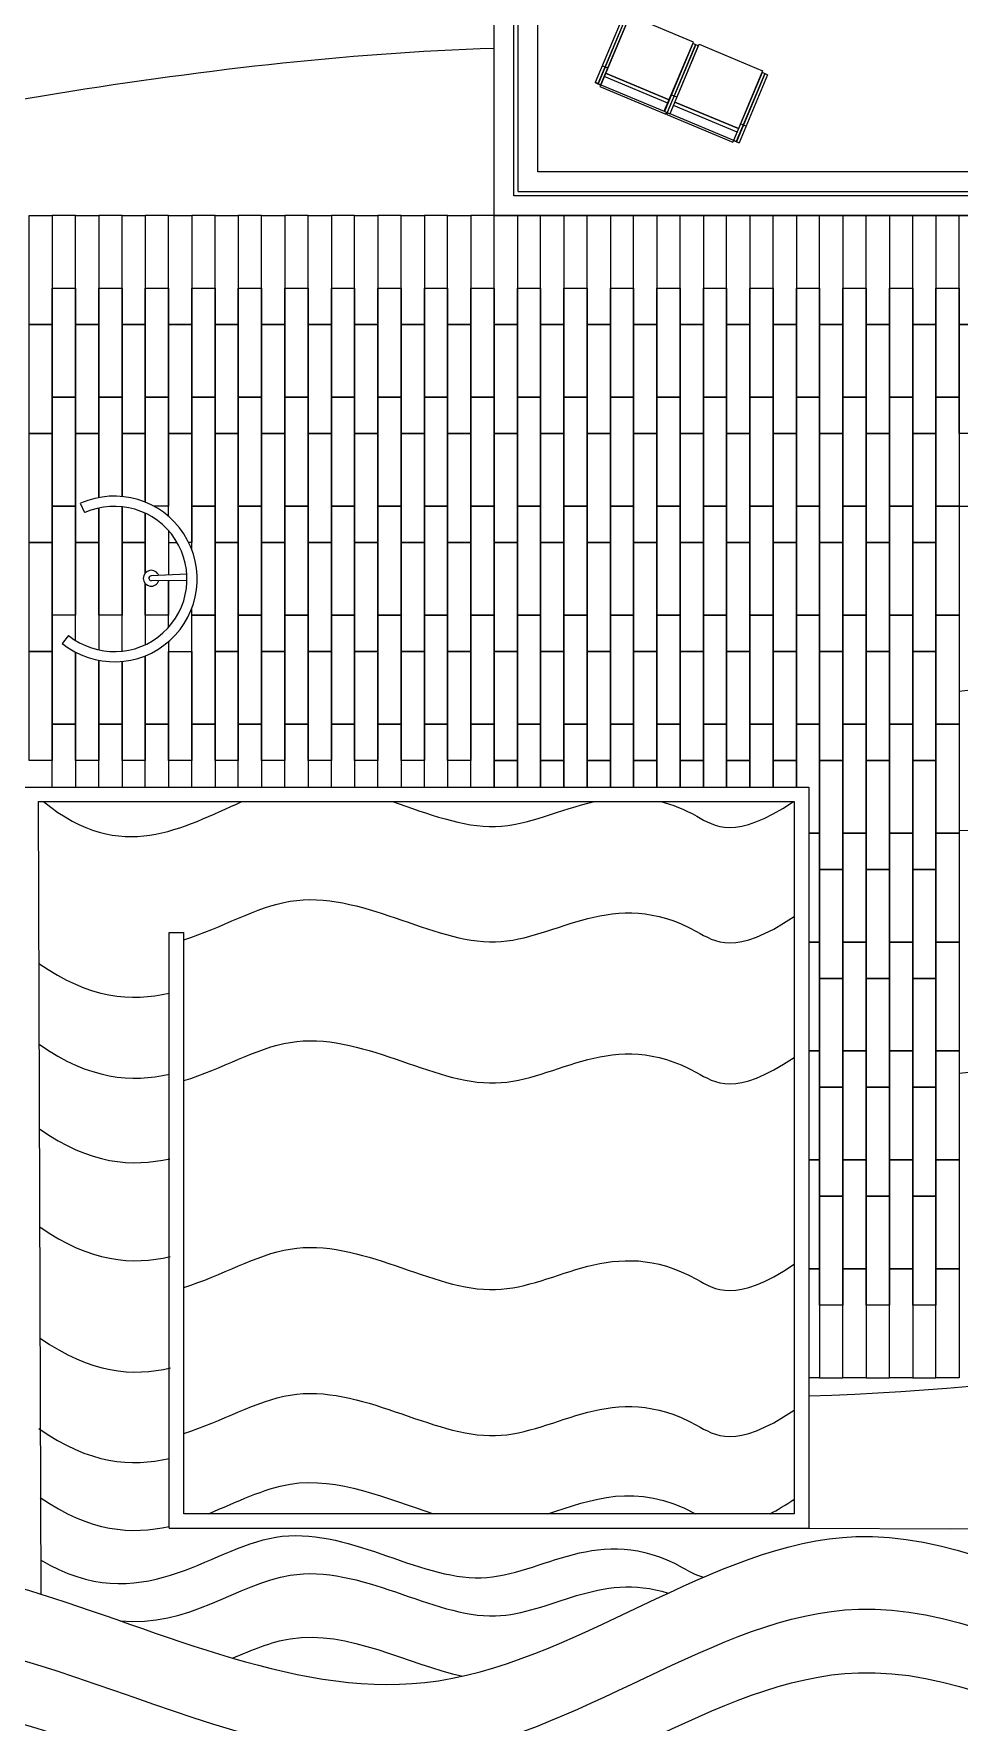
# Model space of a CAD drawing. Header units: millimetres. Extents: x 19901 to 42199, y 14545 to 21214.
# Drawn here: x 26664 to 27301, y 15806 to 16968 of the extents above; entities that cross this region are included whole.
import ezdxf

# ---------------------------------------------------------------- set-up
doc = ezdxf.new("R2010")
doc.units = ezdxf.units.MM
doc.layers.get('0').update_dxf_attribs({"lineweight": 18})
for name, color, linetype, lineweight in [('A-FURN', 9, 'Continuous', 13), ('curve di livello', 6, 'Continuous', 18), ('pavimentazione esterna', 51, 'Continuous', 13), ('VEGETAZIONE', 94, 'Continuous', 5), ('vetro', 140, 'Continuous', 15), ('Wall', 7, 'Continuous', 20)]:
    doc.layers.add(name, color=color, linetype=linetype, lineweight=lineweight)
doc.layers.add('acqua', color=140, linetype='Continuous')

msp = doc.modelspace()

# ---------------------------------------------------------------- linework, layer by layer
for p, q in [((26669.6, 15893.8), (26667.7, 16439.2)), ((26667.7, 16439.2), (27187.7, 16439.2)), ((27187.7, 16439.2), (27187.7, 15949.2))]:
    msp.add_line(p, q)
at = {"layer": 'A-FURN', "lineweight": 20}
for p, q in [((27070.4, 16980.8), (27050.7, 16934)), ((27072.2, 16980), (27052.6, 16933.2)), ((27072.3, 16980), (27052.7, 16933.2)), ((27074.1, 16979.2), (27054, 16931.2)), ((27074.6, 16980.2), (27054.7, 16932.5)), ((27118.3, 16961.9), (27074.6, 16980.2)), ((27098.3, 16914.2), (27118.3, 16961.9)), ((27118, 16960.9), (27098.4, 16914.1)), ((27119.8, 16960.1), (27100.2, 16913.3)), ((27119.9, 16960.1), (27100.3, 16913.3)), ((27121.7, 16959.3), (27102.1, 16912.5)), ((27102.3, 16912.6), (27122.3, 16960.3)), ((27121.7, 16959.3), (27117.2, 16948.4)), ((27121.7, 16959.3), (27118, 16960.9)), ((27122.3, 16960.3), (27165.9, 16942)), ((27059.4, 16943.8), (27055.6, 16945.5)), ((27057.9, 16940.5), (27101.7, 16922.2)), ((27101.7, 16922.2), (27057.9, 16940.5)), ((27165.9, 16942), (27145.4, 16893)), ((27165.6, 16940.9), (27146, 16894.1)), ((27167.4, 16940.2), (27147.8, 16893.4)), ((27167.5, 16940.1), (27147.9, 16893.3)), ((27169.4, 16939.4), (27165.6, 16940.9)), ((27051.4, 16933.7), (27050.7, 16934)), ((27050.8, 16934), (27052.6, 16933.2)), ((27052.2, 16933.3), (27051.4, 16933.7)), ((27052.6, 16933.2), (27052.2, 16933.3)), ((27052.7, 16933.2), (27054.5, 16932.4)), ((27053.3, 16932.9), (27052.7, 16933.2)), ((27054.1, 16932.5), (27053.3, 16932.9)), ((27054, 16931.2), (27099.4, 16912.2)), ((27054.5, 16932.4), (27054.1, 16932.5)), ((27054.7, 16932.5), (27098.3, 16914.2)), ((27100.7, 16919.8), (27056.9, 16938.2)), ((27169.4, 16939.4), (27149.8, 16892.6)), ((27107, 16923.9), (27103.1, 16925.6)), ((27148.4, 16899.9), (27104.6, 16918.2)), ((27105.5, 16920.6), (27149.3, 16902.3)), ((27149.4, 16902.3), (27105.6, 16920.6)), ((27098.4, 16914.1), (27100.2, 16913.3)), ((27099.4, 16912.2), (27099.9, 16913.4)), ((27100, 16912), (27100.5, 16913.2)), ((27100, 16912), (27145.4, 16893)), ((27100.3, 16913.3), (27102.1, 16912.5)), ((27102.2, 16912.6), (27146, 16894.3)), ((27154.5, 16904), (27150.7, 16905.6)), ((27146, 16894.1), (27147.8, 16893.4)), ((27146.6, 16893.8), (27146, 16894.1)), ((27147.4, 16893.5), (27146.6, 16893.8)), ((27147.8, 16893.4), (27147.4, 16893.5)), ((27147.9, 16893.3), (27149.8, 16892.6)), ((27148.5, 16893), (27147.9, 16893.3)), ((27150.8, 16900.2), (27150.7, 16900.3)), ((27149.4, 16892.6), (27148.5, 16893)), ((27149.8, 16892.6), (27149.4, 16892.6))]:
    msp.add_line(p, q, dxfattribs=at)
at = {"layer": 'A-FURN'}
for p, q in [((26769.8, 16595.6), (26745.2, 16594.6)), ((26769.9, 16591.4), (26745.2, 16591.2))]:
    msp.add_line(p, q, dxfattribs=at)
for radius, start, end in [(5.48, 19.9829, 342.5641), (1.67, 94.1189, 268.428)]:
    msp.add_arc((26745.3, 16592.9), radius, start, end, dxfattribs=at)
at = {"layer": 'acqua'}
for p, q in [((27197.7, 15939.2), (27295.3, 15938.9)), ((27295.3, 15938.9), (27416.9, 15939.2))]:
    msp.add_line(p, q, dxfattribs=at)
for points in [[(26671.2, 16439.2), (26724.8, 16395.2), (26767.2, 16421.7), (26807.7, 16439.2)], [(26668, 16327.9), (26702.8, 16303.4), (26731.8, 16301.5), (26757.7, 16307.4)], [(26668.2, 16272.2), (26703, 16247.7), (26732, 16245.8), (26757.9, 16251.7)], [(26668.4, 16214), (26703.2, 16189.5), (26732.2, 16187.6), (26758.1, 16193.5)], [(26668.6, 16146.6), (26703.4, 16122.1), (26732.4, 16120.2), (26758.3, 16126.1)], [(26668.9, 16070.1), (26703.7, 16045.5), (26732.7, 16043.6), (26758.6, 16049.5)], [(26668, 16007.8), (26702.8, 15983.2), (26731.8, 15981.3), (26757.7, 15987.2)], [(27018.1, 15949.2), (27047.9, 15958.8), (27078.7, 15971.5), (27119.8, 15949.2)], [(26668.9, 15960.4), (26703.3, 15936.5), (26732, 15934.7), (26757.7, 15940.5)], [(27171.1, 15949.2), (27176.1, 15951.8), (27181.6, 15955.1), (27187.7, 15959.2)]]:
    msp.add_open_spline(points, degree=3, dxfattribs=at)
for points, knots in [([(26911.3, 16439.2), (26935.7, 16430.9), (26984, 16411.8), (27026.4, 16433.9), (27050.2, 16439.2)], [1407.684818, 1407.684818, 1407.684818, 1407.684818, 1498.557273, 1591.100921, 1591.100921, 1591.100921, 1591.100921]), ([(27095.9, 16439.2), (27103.8, 16437.2), (27123.8, 16429.3), (27146.6, 16412.1), (27187.1, 16439.2)], [1646.018182, 1646.018182, 1646.018182, 1646.018182, 1671.798003, 1709.219762, 1709.219762, 1709.219762, 1709.219762]), ([(26767.7, 16344.2), (26794, 16352.3), (26865.3, 16396.6), (26986.5, 16305.2), (27070.7, 16390.1), (27146.7, 16332.6), (27187.7, 16360.2)], [1235.648579, 1235.648579, 1235.648579, 1235.648579, 1321.671715, 1498.557273, 1671.798003, 1709.401029, 1709.401029, 1709.401029, 1709.401029]), ([(26767.7, 16247.2), (26794, 16255.2), (26865.3, 16299.5), (26986.5, 16208.1), (27070.7, 16293), (27146.7, 16235.6), (27187.7, 16263.2)], [1235.648579, 1235.648579, 1235.648579, 1235.648579, 1321.671715, 1498.557273, 1671.798003, 1709.401029, 1709.401029, 1709.401029, 1709.401029]), ([(26767.7, 16104.9), (26794, 16113), (26865.3, 16157.3), (26986.5, 16065.9), (27070.7, 16150.8), (27146.7, 16093.3), (27187.7, 16120.9)], [1235.648579, 1235.648579, 1235.648579, 1235.648579, 1321.671715, 1498.557273, 1671.798003, 1709.401029, 1709.401029, 1709.401029, 1709.401029]), ([(26767.7, 16004.5), (26794, 16012.5), (26865.3, 16056.8), (26986.5, 15965.4), (27070.7, 16050.4), (27146.7, 15992.9), (27187.7, 16020.5)], [1235.648579, 1235.648579, 1235.648579, 1235.648579, 1321.671715, 1498.557273, 1671.798003, 1709.401029, 1709.401029, 1709.401029, 1709.401029]), ([(26784.6, 15949.2), (26804.2, 15957.1), (26855.5, 15983.7), (26907.7, 15959.2), (26939.6, 15949.2)], [1254.475694, 1254.475694, 1254.475694, 1254.475694, 1321.671715, 1443.156853, 1443.156853, 1443.156853, 1443.156853]), ([(26669, 15917.4), (26738.6, 15876.2), (26832, 15976.6), (26976.6, 15867.6), (27055.5, 15947.2), (27119.6, 15907), (27125.3, 15905.5)], [1151.540945, 1151.540945, 1151.540945, 1151.540945, 1321.671715, 1498.557273, 1671.798003, 1684.913594, 1684.913594, 1684.913594, 1684.913594]), ([(26652.2, 15899), (26743.2, 15873.1), (26950.1, 15767.1), (27251, 16037.3), (27536.2, 15758.8), (27719.6, 15877.9), (27772.7, 15900.6)], [332.204834, 332.204834, 332.204834, 332.204834, 613.855116, 927.042642, 1318.144685, 1489.112968, 1489.112968, 1489.112968, 1489.112968]), ([(26724, 15875.5), (26769.9, 15870.7), (26853, 15942.1), (26980.9, 15845.6), (27053.7, 15909.7), (27101, 15894.6)], [1191.189269, 1191.189269, 1191.189269, 1191.189269, 1321.671715, 1498.557273, 1651.565122, 1651.565122, 1651.565122, 1651.565122]), ([(26357.9, 15759.3), (26408.4, 15802.6), (26575.1, 15945.3), (26907.2, 15677.1), (27252.7, 15987.4), (27566.6, 15680.9), (27860.2, 15946.2), (27990.6, 15788.5), (28072.1, 15756.2)], [0.234676, 0.234676, 0.234676, 0.234676, 185.90905, 613.855116, 927.042642, 1318.144685, 1576.900583, 1826.872542, 1826.872542, 1826.872542, 1826.872542]), ([(26801.3, 15849.8), (26814.8, 15855.6), (26867.8, 15877.7), (26921.8, 15845.2), (26959.6, 15837.5)], [1273.941243, 1273.941243, 1273.941243, 1273.941243, 1321.671715, 1468.764658, 1468.764658, 1468.764658, 1468.764658]), ([(26357.9, 15715.7), (26408.4, 15758.9), (26575.2, 15901.5), (26907.2, 15633.4), (27252.7, 15943.6), (27566.6, 15637.2), (27861.2, 15903.4), (27992.3, 15742.7), (28075.4, 15711.2)], [0.314982, 0.314982, 0.314982, 0.314982, 185.90905, 613.855116, 927.042642, 1318.144685, 1576.900583, 1830.222935, 1830.222935, 1830.222935, 1830.222935])]:
    msp.add_open_spline(points, degree=3, knots=knots, dxfattribs=at)
at = {"layer": 'curve di livello'}
msp.add_open_spline([(26357.7, 16864.5), (26566.4, 16907.8), (26775.1, 16951.2), (26981.2, 16957.7)], degree=3, dxfattribs=at)
for points, knots in [([(27301.2, 16515.3), (27384.8, 16523.3), (27738, 16579.4), (28113, 16429.8), (28357.6, 16538.4), (28357.6, 16538.4), (28357.6, 16538.4), (28357.6, 16538.4), (28357.6, 16538.4), (28357.7, 16538.4), (28357.7, 16538.4)], [948.136507, 948.136507, 948.136507, 948.136507, 1199.951019, 2002.883229, 2002.883229, 2002.883229, 2002.885334, 2002.885334, 2002.885334, 2002.970377, 2002.970377, 2002.970377, 2002.970377]), ([(27301.2, 16419.5), (27476.1, 16417), (27827.6, 16364.8), (28185.6, 16330.7), (28357.6, 16369.4), (28357.6, 16369.4), (28357.6, 16369.4), (28357.6, 16369.4), (28357.6, 16369.4), (28357.7, 16369.4), (28357.7, 16369.4)], [947.742027, 947.742027, 947.742027, 947.742027, 1475.410206, 2004.14526, 2004.14526, 2004.14526, 2004.146467, 2004.146467, 2004.146467, 2004.226908, 2004.226908, 2004.226908, 2004.226908]), ([(27301.2, 16252.4), (27399.7, 16260.2), (27750.6, 16309.8), (28104.5, 16262.2), (28357.6, 16240.4), (28357.6, 16240.4), (28357.6, 16240.4), (28357.6, 16240.4), (28357.6, 16240.4), (28357.7, 16240.4), (28357.7, 16240.4)], [946.255727, 946.255727, 946.255727, 946.255727, 1242.735896, 2004.889476, 2004.889476, 2004.889476, 2004.889607, 2004.889607, 2004.889607, 2004.969426, 2004.969426, 2004.969426, 2004.969426]), ([(27197.7, 16030.3), (27366.5, 16035.1), (27657.8, 16094.3), (27947.3, 16024.8), (28067.8, 16024.6)], [851.89565, 851.89565, 851.89565, 851.89565, 1359.236516, 1723.307966, 1723.307966, 1723.307966, 1723.307966])]:
    msp.add_open_spline(points, degree=3, knots=knots, dxfattribs=at)
at = {"layer": 'pavimentazione esterna'}
for p, q in [((26693.2, 16842.6), (26677.2, 16842.6)), ((26725.2, 16842.6), (26709.2, 16842.6)), ((26757.2, 16842.6), (26741.2, 16842.6)), ((26789.2, 16842.6), (26773.2, 16842.6)), ((26821.2, 16842.6), (26805.2, 16842.6)), ((26853.2, 16842.6), (26837.2, 16842.6)), ((26885.2, 16842.6), (26869.2, 16842.6)), ((26917.2, 16842.6), (26901.2, 16842.6)), ((26949.2, 16842.6), (26933.2, 16842.6)), ((26981.2, 16842.6), (26965.2, 16842.6)), ((26997.2, 16842.6), (27013.2, 16842.6)), ((27029.2, 16842.6), (27045.2, 16842.6)), ((27061.2, 16842.6), (27077.2, 16842.6)), ((27093.2, 16842.6), (27109.2, 16842.6)), ((27125.2, 16842.6), (27141.2, 16842.6)), ((27157.2, 16842.6), (27173.2, 16842.6)), ((27189.2, 16842.6), (27205.2, 16842.6)), ((27221.2, 16842.6), (27237.2, 16842.6)), ((27253.2, 16842.6), (27269.2, 16842.6)), ((27285.2, 16842.6), (27301.2, 16842.6)), ((27301.2, 16642.6), (27317.2, 16642.6)), ((27205.2, 16042.6), (27221.2, 16042.6)), ((27237.2, 16042.6), (27253.2, 16042.6)), ((27269.2, 16042.6), (27285.2, 16042.6))]:
    msp.add_line(p, q, dxfattribs=at)
for points in [[(26661.2, 16842.6), (26677.2, 16842.6), (26677.2, 16767.6), (26661.2, 16767.6), (26661.2, 16842.6)], [(26693.2, 16842.6), (26709.2, 16842.6), (26709.2, 16767.6), (26693.2, 16767.6), (26693.2, 16842.6)], [(26725.2, 16842.6), (26741.2, 16842.6), (26741.2, 16767.6), (26725.2, 16767.6), (26725.2, 16842.6)], [(26757.2, 16842.6), (26773.2, 16842.6), (26773.2, 16767.6), (26757.2, 16767.6), (26757.2, 16842.6)], [(26789.2, 16842.6), (26805.2, 16842.6), (26805.2, 16767.6), (26789.2, 16767.6), (26789.2, 16842.6)], [(26821.2, 16842.6), (26837.2, 16842.6), (26837.2, 16767.6), (26821.2, 16767.6), (26821.2, 16842.6)], [(26853.2, 16842.6), (26869.2, 16842.6), (26869.2, 16767.6), (26853.2, 16767.6), (26853.2, 16842.6)], [(26885.2, 16842.6), (26901.2, 16842.6), (26901.2, 16767.6), (26885.2, 16767.6), (26885.2, 16842.6)], [(26917.2, 16842.6), (26933.2, 16842.6), (26933.2, 16767.6), (26917.2, 16767.6), (26917.2, 16842.6)], [(26949.2, 16842.6), (26965.2, 16842.6), (26965.2, 16767.6), (26949.2, 16767.6), (26949.2, 16842.6)], [(26981.2, 16842.6), (26997.2, 16842.6), (26997.2, 16767.6), (26981.2, 16767.6), (26981.2, 16842.6)], [(27013.2, 16842.6), (27029.2, 16842.6), (27029.2, 16767.6), (27013.2, 16767.6), (27013.2, 16842.6)], [(27045.2, 16842.6), (27061.2, 16842.6), (27061.2, 16767.6), (27045.2, 16767.6), (27045.2, 16842.6)], [(27077.2, 16842.6), (27093.2, 16842.6), (27093.2, 16767.6), (27077.2, 16767.6), (27077.2, 16842.6)], [(27109.2, 16842.6), (27125.2, 16842.6), (27125.2, 16767.6), (27109.2, 16767.6), (27109.2, 16842.6)], [(27141.2, 16842.6), (27157.2, 16842.6), (27157.2, 16767.6), (27141.2, 16767.6), (27141.2, 16842.6)], [(27173.2, 16842.6), (27189.2, 16842.6), (27189.2, 16767.6), (27173.2, 16767.6), (27173.2, 16842.6)], [(27205.2, 16842.6), (27221.2, 16842.6), (27221.2, 16767.6), (27205.2, 16767.6), (27205.2, 16842.6)], [(27237.2, 16842.6), (27253.2, 16842.6), (27253.2, 16767.6), (27237.2, 16767.6), (27237.2, 16842.6)], [(27269.2, 16842.6), (27285.2, 16842.6), (27285.2, 16767.6), (27269.2, 16767.6), (27269.2, 16842.6)], [(27301.2, 16842.6), (27317.2, 16842.6), (27317.2, 16767.6), (27301.2, 16767.6), (27301.2, 16842.6)], [(26677.2, 16792.6), (26693.2, 16792.6), (26693.2, 16717.6), (26677.2, 16717.6), (26677.2, 16792.6)], [(26709.2, 16792.6), (26725.2, 16792.6), (26725.2, 16717.6), (26709.2, 16717.6), (26709.2, 16792.6)], [(26741.2, 16792.6), (26757.2, 16792.6), (26757.2, 16717.6), (26741.2, 16717.6), (26741.2, 16792.6)], [(26773.2, 16792.6), (26789.2, 16792.6), (26789.2, 16717.6), (26773.2, 16717.6), (26773.2, 16792.6)], [(26805.2, 16792.6), (26821.2, 16792.6), (26821.2, 16717.6), (26805.2, 16717.6), (26805.2, 16792.6)], [(26837.2, 16792.6), (26853.2, 16792.6), (26853.2, 16717.6), (26837.2, 16717.6), (26837.2, 16792.6)], [(26869.2, 16792.6), (26885.2, 16792.6), (26885.2, 16717.6), (26869.2, 16717.6), (26869.2, 16792.6)], [(26901.2, 16792.6), (26917.2, 16792.6), (26917.2, 16717.6), (26901.2, 16717.6), (26901.2, 16792.6)], [(26933.2, 16792.6), (26949.2, 16792.6), (26949.2, 16717.6), (26933.2, 16717.6), (26933.2, 16792.6)], [(26965.2, 16792.6), (26981.2, 16792.6), (26981.2, 16717.6), (26965.2, 16717.6), (26965.2, 16792.6)], [(26997.2, 16792.6), (27013.2, 16792.6), (27013.2, 16717.6), (26997.2, 16717.6), (26997.2, 16792.6)], [(27029.2, 16792.6), (27045.2, 16792.6), (27045.2, 16717.6), (27029.2, 16717.6), (27029.2, 16792.6)], [(27061.2, 16792.6), (27077.2, 16792.6), (27077.2, 16717.6), (27061.2, 16717.6), (27061.2, 16792.6)], [(27093.2, 16792.6), (27109.2, 16792.6), (27109.2, 16717.6), (27093.2, 16717.6), (27093.2, 16792.6)], [(27125.2, 16792.6), (27141.2, 16792.6), (27141.2, 16717.6), (27125.2, 16717.6), (27125.2, 16792.6)], [(27157.2, 16792.6), (27173.2, 16792.6), (27173.2, 16717.6), (27157.2, 16717.6), (27157.2, 16792.6)], [(27189.2, 16792.6), (27205.2, 16792.6), (27205.2, 16717.6), (27189.2, 16717.6), (27189.2, 16792.6)], [(27221.2, 16792.6), (27237.2, 16792.6), (27237.2, 16717.6), (27221.2, 16717.6), (27221.2, 16792.6)], [(27253.2, 16792.6), (27269.2, 16792.6), (27269.2, 16717.6), (27253.2, 16717.6), (27253.2, 16792.6)], [(27285.2, 16792.6), (27301.2, 16792.6), (27301.2, 16717.6), (27285.2, 16717.6), (27285.2, 16792.6)], [(26661.2, 16767.6), (26677.2, 16767.6), (26677.2, 16692.6), (26661.2, 16692.6), (26661.2, 16767.6)], [(26693.2, 16767.6), (26709.2, 16767.6), (26709.2, 16692.6), (26693.2, 16692.6), (26693.2, 16767.6)], [(26725.2, 16767.6), (26741.2, 16767.6), (26741.2, 16692.6), (26725.2, 16692.6), (26725.2, 16767.6)], [(26757.2, 16767.6), (26773.2, 16767.6), (26773.2, 16692.6), (26757.2, 16692.6), (26757.2, 16767.6)], [(26789.2, 16767.6), (26805.2, 16767.6), (26805.2, 16692.6), (26789.2, 16692.6), (26789.2, 16767.6)], [(26821.2, 16767.6), (26837.2, 16767.6), (26837.2, 16692.6), (26821.2, 16692.6), (26821.2, 16767.6)], [(26853.2, 16767.6), (26869.2, 16767.6), (26869.2, 16692.6), (26853.2, 16692.6), (26853.2, 16767.6)], [(26885.2, 16767.6), (26901.2, 16767.6), (26901.2, 16692.6), (26885.2, 16692.6), (26885.2, 16767.6)], [(26917.2, 16767.6), (26933.2, 16767.6), (26933.2, 16692.6), (26917.2, 16692.6), (26917.2, 16767.6)], [(26949.2, 16767.6), (26965.2, 16767.6), (26965.2, 16692.6), (26949.2, 16692.6), (26949.2, 16767.6)], [(26981.2, 16767.6), (26997.2, 16767.6), (26997.2, 16692.6), (26981.2, 16692.6), (26981.2, 16767.6)], [(27013.2, 16767.6), (27029.2, 16767.6), (27029.2, 16692.6), (27013.2, 16692.6), (27013.2, 16767.6)], [(27045.2, 16767.6), (27061.2, 16767.6), (27061.2, 16692.6), (27045.2, 16692.6), (27045.2, 16767.6)], [(27077.2, 16767.6), (27093.2, 16767.6), (27093.2, 16692.6), (27077.2, 16692.6), (27077.2, 16767.6)], [(27109.2, 16767.6), (27125.2, 16767.6), (27125.2, 16692.6), (27109.2, 16692.6), (27109.2, 16767.6)], [(27141.2, 16767.6), (27157.2, 16767.6), (27157.2, 16692.6), (27141.2, 16692.6), (27141.2, 16767.6)], [(27173.2, 16767.6), (27189.2, 16767.6), (27189.2, 16692.6), (27173.2, 16692.6), (27173.2, 16767.6)], [(27205.2, 16767.6), (27221.2, 16767.6), (27221.2, 16692.6), (27205.2, 16692.6), (27205.2, 16767.6)], [(27237.2, 16767.6), (27253.2, 16767.6), (27253.2, 16692.6), (27237.2, 16692.6), (27237.2, 16767.6)], [(27269.2, 16767.6), (27285.2, 16767.6), (27285.2, 16692.6), (27269.2, 16692.6), (27269.2, 16767.6)], [(27301.2, 16767.6), (27317.2, 16767.6), (27317.2, 16692.6), (27301.2, 16692.6), (27301.2, 16767.6)], [(26677.2, 16717.6), (26693.2, 16717.6), (26693.2, 16642.6), (26677.2, 16642.6), (26677.2, 16717.6)], [(26709.2, 16717.6), (26725.2, 16717.6), (26725.2, 16649.1)], [(26709.2, 16648.3), (26709.2, 16717.6)], [(26741.2, 16717.6), (26757.2, 16717.6), (26757.2, 16642.6), (26746.9, 16642.6)], [(26741.2, 16645.2), (26741.2, 16717.6)], [(26773.2, 16717.6), (26789.2, 16717.6), (26789.2, 16642.6), (26773.2, 16642.6), (26773.2, 16717.6)], [(26805.2, 16717.6), (26821.2, 16717.6), (26821.2, 16642.6), (26805.2, 16642.6), (26805.2, 16717.6)], [(26837.2, 16717.6), (26853.2, 16717.6), (26853.2, 16642.6), (26837.2, 16642.6), (26837.2, 16717.6)], [(26869.2, 16717.6), (26885.2, 16717.6), (26885.2, 16642.6), (26869.2, 16642.6), (26869.2, 16717.6)], [(26901.2, 16717.6), (26917.2, 16717.6), (26917.2, 16642.6), (26901.2, 16642.6), (26901.2, 16717.6)], [(26933.2, 16717.6), (26949.2, 16717.6), (26949.2, 16642.6), (26933.2, 16642.6), (26933.2, 16717.6)], [(26965.2, 16717.6), (26981.2, 16717.6), (26981.2, 16642.6), (26965.2, 16642.6), (26965.2, 16717.6)], [(26997.2, 16717.6), (27013.2, 16717.6), (27013.2, 16642.6), (26997.2, 16642.6), (26997.2, 16717.6)], [(27029.2, 16717.6), (27045.2, 16717.6), (27045.2, 16642.6), (27029.2, 16642.6), (27029.2, 16717.6)], [(27061.2, 16717.6), (27077.2, 16717.6), (27077.2, 16642.6), (27061.2, 16642.6), (27061.2, 16717.6)], [(27093.2, 16717.6), (27109.2, 16717.6), (27109.2, 16642.6), (27093.2, 16642.6), (27093.2, 16717.6)], [(27125.2, 16717.6), (27141.2, 16717.6), (27141.2, 16642.6), (27125.2, 16642.6), (27125.2, 16717.6)], [(27157.2, 16717.6), (27173.2, 16717.6), (27173.2, 16642.6), (27157.2, 16642.6), (27157.2, 16717.6)], [(27189.2, 16717.6), (27205.2, 16717.6), (27205.2, 16642.6), (27189.2, 16642.6), (27189.2, 16717.6)], [(27221.2, 16717.6), (27237.2, 16717.6), (27237.2, 16642.6), (27221.2, 16642.6), (27221.2, 16717.6)], [(27253.2, 16717.6), (27269.2, 16717.6), (27269.2, 16642.6), (27253.2, 16642.6), (27253.2, 16717.6)], [(27285.2, 16717.6), (27301.2, 16717.6), (27301.2, 16642.6), (27285.2, 16642.6), (27285.2, 16717.6)], [(26661.2, 16692.6), (26677.2, 16692.6), (26677.2, 16617.6), (26661.2, 16617.6), (26661.2, 16692.6)], [(26693.2, 16692.6), (26709.2, 16692.6), (26709.2, 16648.3)], [(26709.2, 16641.2), (26709.2, 16617.6), (26693.2, 16617.6), (26693.2, 16692.6)], [(26725.2, 16692.6), (26741.2, 16692.6), (26741.2, 16645.2)], [(26725.2, 16649.1), (26725.2, 16692.6)], [(26757.2, 16692.6), (26773.2, 16692.6), (26773.2, 16617.6), (26771, 16617.6)], [(26757.2, 16635.4), (26757.2, 16692.6)], [(26789.2, 16692.6), (26805.2, 16692.6), (26805.2, 16617.6), (26789.2, 16617.6), (26789.2, 16692.6)], [(26821.2, 16692.6), (26837.2, 16692.6), (26837.2, 16617.6), (26821.2, 16617.6), (26821.2, 16692.6)], [(26853.2, 16692.6), (26869.2, 16692.6), (26869.2, 16617.6), (26853.2, 16617.6), (26853.2, 16692.6)], [(26885.2, 16692.6), (26901.2, 16692.6), (26901.2, 16617.6), (26885.2, 16617.6), (26885.2, 16692.6)], [(26917.2, 16692.6), (26933.2, 16692.6), (26933.2, 16617.6), (26917.2, 16617.6), (26917.2, 16692.6)], [(26949.2, 16692.6), (26965.2, 16692.6), (26965.2, 16617.6), (26949.2, 16617.6), (26949.2, 16692.6)], [(26981.2, 16692.6), (26997.2, 16692.6), (26997.2, 16617.6), (26981.2, 16617.6), (26981.2, 16692.6)], [(27013.2, 16692.6), (27029.2, 16692.6), (27029.2, 16617.6), (27013.2, 16617.6), (27013.2, 16692.6)], [(27045.2, 16692.6), (27061.2, 16692.6), (27061.2, 16617.6), (27045.2, 16617.6), (27045.2, 16692.6)], [(27077.2, 16692.6), (27093.2, 16692.6), (27093.2, 16617.6), (27077.2, 16617.6), (27077.2, 16692.6)], [(27109.2, 16692.6), (27125.2, 16692.6), (27125.2, 16617.6), (27109.2, 16617.6), (27109.2, 16692.6)], [(27141.2, 16692.6), (27157.2, 16692.6), (27157.2, 16617.6), (27141.2, 16617.6), (27141.2, 16692.6)], [(27173.2, 16692.6), (27189.2, 16692.6), (27189.2, 16617.6), (27173.2, 16617.6), (27173.2, 16692.6)], [(27205.2, 16692.6), (27221.2, 16692.6), (27221.2, 16617.6), (27205.2, 16617.6), (27205.2, 16692.6)], [(27237.2, 16692.6), (27253.2, 16692.6), (27253.2, 16617.6), (27237.2, 16617.6), (27237.2, 16692.6)], [(27269.2, 16692.6), (27285.2, 16692.6), (27285.2, 16617.6), (27269.2, 16617.6), (27269.2, 16692.6)], [(26677.2, 16642.6), (26693.2, 16642.6), (26693.2, 16567.6), (26677.2, 16567.6), (26677.2, 16642.6)], [(26725.2, 16642.1), (26725.2, 16567.6), (26709.2, 16567.6), (26709.2, 16641.2)], [(26741.2, 16637.6), (26741.2, 16617.6), (26725.2, 16617.6), (26725.2, 16642.1)], [(26773.2, 16642.6), (26789.2, 16642.6), (26789.2, 16567.6), (26773.2, 16567.6), (26773.2, 16572.3)], [(26773.2, 16612.4), (26773.2, 16642.6)], [(26805.2, 16642.6), (26821.2, 16642.6), (26821.2, 16567.6), (26805.2, 16567.6), (26805.2, 16642.6)], [(26837.2, 16642.6), (26853.2, 16642.6), (26853.2, 16567.6), (26837.2, 16567.6), (26837.2, 16642.6)], [(26869.2, 16642.6), (26885.2, 16642.6), (26885.2, 16567.6), (26869.2, 16567.6), (26869.2, 16642.6)], [(26901.2, 16642.6), (26917.2, 16642.6), (26917.2, 16567.6), (26901.2, 16567.6), (26901.2, 16642.6)], [(26933.2, 16642.6), (26949.2, 16642.6), (26949.2, 16567.6), (26933.2, 16567.6), (26933.2, 16642.6)], [(26965.2, 16642.6), (26981.2, 16642.6), (26981.2, 16567.6), (26965.2, 16567.6), (26965.2, 16642.6)], [(26997.2, 16642.6), (27013.2, 16642.6), (27013.2, 16567.6), (26997.2, 16567.6), (26997.2, 16642.6)], [(27029.2, 16642.6), (27045.2, 16642.6), (27045.2, 16567.6), (27029.2, 16567.6), (27029.2, 16642.6)], [(27061.2, 16642.6), (27077.2, 16642.6), (27077.2, 16567.6), (27061.2, 16567.6), (27061.2, 16642.6)], [(27093.2, 16642.6), (27109.2, 16642.6), (27109.2, 16567.6), (27093.2, 16567.6), (27093.2, 16642.6)], [(27125.2, 16642.6), (27141.2, 16642.6), (27141.2, 16567.6), (27125.2, 16567.6), (27125.2, 16642.6)], [(27157.2, 16642.6), (27173.2, 16642.6), (27173.2, 16567.6), (27157.2, 16567.6), (27157.2, 16642.6)], [(27189.2, 16642.6), (27205.2, 16642.6), (27205.2, 16567.6), (27189.2, 16567.6), (27189.2, 16642.6)], [(27221.2, 16642.6), (27237.2, 16642.6), (27237.2, 16567.6), (27221.2, 16567.6), (27221.2, 16642.6)], [(27253.2, 16642.6), (27269.2, 16642.6), (27269.2, 16567.6), (27253.2, 16567.6), (27253.2, 16642.6)], [(27285.2, 16642.6), (27301.2, 16642.6), (27301.2, 16567.6), (27285.2, 16567.6), (27285.2, 16642.6)], [(26741.2, 16596.6), (26741.2, 16637.6)], [(26661.2, 16617.6), (26677.2, 16617.6), (26677.2, 16542.6), (26661.2, 16542.6), (26661.2, 16617.6)], [(26693.2, 16617.6), (26709.2, 16617.6), (26709.2, 16543.5)], [(26693.2, 16550), (26693.2, 16617.6)], [(26725.2, 16617.6), (26741.2, 16617.6), (26741.2, 16596.6)], [(26725.2, 16542.6), (26725.2, 16617.6)], [(26757.2, 16625.6), (26757.2, 16595.1)], [(26757.2, 16617.6), (26763.1, 16617.6)], [(26789.2, 16617.6), (26805.2, 16617.6), (26805.2, 16542.6), (26789.2, 16542.6), (26789.2, 16617.6)], [(26821.2, 16617.6), (26837.2, 16617.6), (26837.2, 16542.6), (26821.2, 16542.6), (26821.2, 16617.6)], [(26853.2, 16617.6), (26869.2, 16617.6), (26869.2, 16542.6), (26853.2, 16542.6), (26853.2, 16617.6)], [(26885.2, 16617.6), (26901.2, 16617.6), (26901.2, 16542.6), (26885.2, 16542.6), (26885.2, 16617.6)], [(26917.2, 16617.6), (26933.2, 16617.6), (26933.2, 16542.6), (26917.2, 16542.6), (26917.2, 16617.6)], [(26949.2, 16617.6), (26965.2, 16617.6), (26965.2, 16542.6), (26949.2, 16542.6), (26949.2, 16617.6)], [(26981.2, 16617.6), (26997.2, 16617.6), (26997.2, 16542.6), (26981.2, 16542.6), (26981.2, 16617.6)], [(27013.2, 16617.6), (27029.2, 16617.6), (27029.2, 16542.6), (27013.2, 16542.6), (27013.2, 16617.6)], [(27045.2, 16617.6), (27061.2, 16617.6), (27061.2, 16542.6), (27045.2, 16542.6), (27045.2, 16617.6)], [(27077.2, 16617.6), (27093.2, 16617.6), (27093.2, 16542.6), (27077.2, 16542.6), (27077.2, 16617.6)], [(27109.2, 16617.6), (27125.2, 16617.6), (27125.2, 16542.6), (27109.2, 16542.6), (27109.2, 16617.6)], [(27141.2, 16617.6), (27157.2, 16617.6), (27157.2, 16542.6), (27141.2, 16542.6), (27141.2, 16617.6)], [(27173.2, 16617.6), (27189.2, 16617.6), (27189.2, 16542.6), (27173.2, 16542.6), (27173.2, 16617.6)], [(27205.2, 16617.6), (27221.2, 16617.6), (27221.2, 16542.6), (27205.2, 16542.6), (27205.2, 16617.6)], [(27237.2, 16617.6), (27253.2, 16617.6), (27253.2, 16542.6), (27237.2, 16542.6), (27237.2, 16617.6)], [(27269.2, 16617.6), (27285.2, 16617.6), (27285.2, 16542.6), (27269.2, 16542.6), (27269.2, 16617.6)], [(26757.2, 16591.3), (26757.2, 16567.6), (26741.2, 16567.6), (26741.2, 16589.2)], [(26757.2, 16559.1), (26757.2, 16591.3)], [(26741.2, 16589.2), (26741.2, 16547.1)], [(26693.2, 16542), (26693.2, 16492.6), (26677.2, 16492.6), (26677.2, 16567.6)], [(26773.2, 16567.6), (26789.2, 16567.6), (26789.2, 16492.6), (26773.2, 16492.6), (26773.2, 16567.6)], [(26805.2, 16567.6), (26821.2, 16567.6), (26821.2, 16492.6), (26805.2, 16492.6), (26805.2, 16567.6)], [(26837.2, 16567.6), (26853.2, 16567.6), (26853.2, 16492.6), (26837.2, 16492.6), (26837.2, 16567.6)], [(26869.2, 16567.6), (26885.2, 16567.6), (26885.2, 16492.6), (26869.2, 16492.6), (26869.2, 16567.6)], [(26901.2, 16567.6), (26917.2, 16567.6), (26917.2, 16492.6), (26901.2, 16492.6), (26901.2, 16567.6)], [(26933.2, 16567.6), (26949.2, 16567.6), (26949.2, 16492.6), (26933.2, 16492.6), (26933.2, 16567.6)], [(26965.2, 16567.6), (26981.2, 16567.6), (26981.2, 16492.6), (26965.2, 16492.6), (26965.2, 16567.6)], [(26997.2, 16567.6), (27013.2, 16567.6), (27013.2, 16492.6), (26997.2, 16492.6), (26997.2, 16567.6)], [(27029.2, 16567.6), (27045.2, 16567.6), (27045.2, 16492.6), (27029.2, 16492.6), (27029.2, 16567.6)], [(27061.2, 16567.6), (27077.2, 16567.6), (27077.2, 16492.6), (27061.2, 16492.6), (27061.2, 16567.6)], [(27093.2, 16567.6), (27109.2, 16567.6), (27109.2, 16492.6), (27093.2, 16492.6), (27093.2, 16567.6)], [(27125.2, 16567.6), (27141.2, 16567.6), (27141.2, 16492.6), (27125.2, 16492.6), (27125.2, 16567.6)], [(27157.2, 16567.6), (27173.2, 16567.6), (27173.2, 16492.6), (27157.2, 16492.6), (27157.2, 16567.6)], [(27189.2, 16567.6), (27205.2, 16567.6), (27205.2, 16492.6), (27189.2, 16492.6), (27189.2, 16567.6)], [(27221.2, 16567.6), (27237.2, 16567.6), (27237.2, 16492.6), (27221.2, 16492.6), (27221.2, 16567.6)], [(27253.2, 16567.6), (27269.2, 16567.6), (27269.2, 16492.6), (27253.2, 16492.6), (27253.2, 16567.6)], [(27285.2, 16567.6), (27301.2, 16567.6), (27301.2, 16492.6), (27285.2, 16492.6), (27285.2, 16567.6)], [(26757.2, 16549.3), (26757.2, 16492.6), (26741.2, 16492.6), (26741.2, 16539.5)], [(26661.2, 16542.6), (26677.2, 16542.6), (26677.2, 16467.6), (26661.2, 16467.6), (26661.2, 16542.6)], [(26709.2, 16536.4), (26709.2, 16467.6), (26693.2, 16467.6), (26693.2, 16542)], [(26725.2, 16535.6), (26725.2, 16492.6), (26709.2, 16492.6), (26709.2, 16536.4)], [(26741.2, 16539.5), (26741.2, 16467.6), (26725.2, 16467.6), (26725.2, 16535.6)], [(26757.2, 16542.6), (26773.2, 16542.6), (26773.2, 16467.6), (26757.2, 16467.6), (26757.2, 16542.6)], [(26789.2, 16542.6), (26805.2, 16542.6), (26805.2, 16467.6), (26789.2, 16467.6), (26789.2, 16542.6)], [(26821.2, 16542.6), (26837.2, 16542.6), (26837.2, 16467.6), (26821.2, 16467.6), (26821.2, 16542.6)], [(26853.2, 16542.6), (26869.2, 16542.6), (26869.2, 16467.6), (26853.2, 16467.6), (26853.2, 16542.6)], [(26885.2, 16542.6), (26901.2, 16542.6), (26901.2, 16467.6), (26885.2, 16467.6), (26885.2, 16542.6)], [(26917.2, 16542.6), (26933.2, 16542.6), (26933.2, 16467.6), (26917.2, 16467.6), (26917.2, 16542.6)], [(26949.2, 16542.6), (26965.2, 16542.6), (26965.2, 16467.6), (26949.2, 16467.6), (26949.2, 16542.6)], [(26981.2, 16542.6), (26997.2, 16542.6), (26997.2, 16467.6), (26981.2, 16467.6), (26981.2, 16542.6)], [(27013.2, 16542.6), (27029.2, 16542.6), (27029.2, 16467.6), (27013.2, 16467.6), (27013.2, 16542.6)], [(27045.2, 16542.6), (27061.2, 16542.6), (27061.2, 16467.6), (27045.2, 16467.6), (27045.2, 16542.6)], [(27077.2, 16542.6), (27093.2, 16542.6), (27093.2, 16467.6), (27077.2, 16467.6), (27077.2, 16542.6)], [(27109.2, 16542.6), (27125.2, 16542.6), (27125.2, 16467.6), (27109.2, 16467.6), (27109.2, 16542.6)], [(27141.2, 16542.6), (27157.2, 16542.6), (27157.2, 16467.6), (27141.2, 16467.6), (27141.2, 16542.6)], [(27173.2, 16542.6), (27189.2, 16542.6), (27189.2, 16467.6), (27173.2, 16467.6), (27173.2, 16542.6)], [(27205.2, 16542.6), (27221.2, 16542.6), (27221.2, 16467.6), (27205.2, 16467.6), (27205.2, 16542.6)], [(27237.2, 16542.6), (27253.2, 16542.6), (27253.2, 16467.6), (27237.2, 16467.6), (27237.2, 16542.6)], [(27269.2, 16542.6), (27285.2, 16542.6), (27285.2, 16467.6), (27269.2, 16467.6), (27269.2, 16542.6)], [(26677.2, 16492.6), (26693.2, 16492.6), (26693.2, 16449.2)], [(26677.2, 16449.2), (26677.2, 16492.6)], [(26709.2, 16492.6), (26725.2, 16492.6), (26725.2, 16449.2)], [(26709.2, 16449.2), (26709.2, 16492.6)], [(26741.2, 16492.6), (26757.2, 16492.6), (26757.2, 16449.2)], [(26741.2, 16449.2), (26741.2, 16492.6)], [(26773.2, 16492.6), (26789.2, 16492.6), (26789.2, 16449.2)], [(26773.2, 16449.2), (26773.2, 16492.6)], [(26805.2, 16492.6), (26821.2, 16492.6), (26821.2, 16449.2)], [(26805.2, 16449.2), (26805.2, 16492.6)], [(26837.2, 16492.6), (26853.2, 16492.6), (26853.2, 16449.2)], [(26837.2, 16449.2), (26837.2, 16492.6)], [(26869.2, 16492.6), (26885.2, 16492.6), (26885.2, 16449.2)], [(26869.2, 16449.2), (26869.2, 16492.6)], [(26901.2, 16492.6), (26917.2, 16492.6), (26917.2, 16449.2)], [(26901.2, 16449.2), (26901.2, 16492.6)], [(26933.2, 16492.6), (26949.2, 16492.6), (26949.2, 16449.2)], [(26933.2, 16449.2), (26933.2, 16492.6)], [(26965.2, 16492.6), (26981.2, 16492.6), (26981.2, 16449.2)], [(26965.2, 16449.2), (26965.2, 16492.6)], [(26997.2, 16492.6), (27013.2, 16492.6), (27013.2, 16449.2)], [(26997.2, 16449.2), (26997.2, 16492.6)], [(27029.2, 16492.6), (27045.2, 16492.6), (27045.2, 16449.2)], [(27029.2, 16449.2), (27029.2, 16492.6)], [(27061.2, 16492.6), (27077.2, 16492.6), (27077.2, 16449.2)], [(27061.2, 16449.2), (27061.2, 16492.6)], [(27093.2, 16492.6), (27109.2, 16492.6), (27109.2, 16449.2)], [(27093.2, 16449.2), (27093.2, 16492.6)], [(27125.2, 16492.6), (27141.2, 16492.6), (27141.2, 16449.2)], [(27125.2, 16449.2), (27125.2, 16492.6)], [(27157.2, 16492.6), (27173.2, 16492.6), (27173.2, 16449.2)], [(27157.2, 16449.2), (27157.2, 16492.6)], [(27189.2, 16492.6), (27205.2, 16492.6), (27205.2, 16417.6), (27197.7, 16417.6)], [(27189.2, 16449.2), (27189.2, 16492.6)], [(27221.2, 16492.6), (27237.2, 16492.6), (27237.2, 16417.6), (27221.2, 16417.6), (27221.2, 16492.6)], [(27253.2, 16492.6), (27269.2, 16492.6), (27269.2, 16417.6), (27253.2, 16417.6), (27253.2, 16492.6)], [(27285.2, 16492.6), (27301.2, 16492.6), (27301.2, 16417.6), (27285.2, 16417.6), (27285.2, 16492.6)], [(26981.2, 16467.6), (26997.2, 16467.6), (26997.2, 16449.2)], [(26981.2, 16449.2), (26981.2, 16467.6)], [(27013.2, 16467.6), (27029.2, 16467.6), (27029.2, 16449.2)], [(27013.2, 16449.2), (27013.2, 16467.6)], [(27045.2, 16467.6), (27061.2, 16467.6), (27061.2, 16449.2)], [(27045.2, 16449.2), (27045.2, 16467.6)], [(27077.2, 16467.6), (27093.2, 16467.6), (27093.2, 16449.2)], [(27077.2, 16449.2), (27077.2, 16467.6)], [(27109.2, 16467.6), (27125.2, 16467.6), (27125.2, 16449.2)], [(27109.2, 16449.2), (27109.2, 16467.6)], [(27141.2, 16467.6), (27157.2, 16467.6), (27157.2, 16449.2)], [(27141.2, 16449.2), (27141.2, 16467.6)], [(27173.2, 16467.6), (27189.2, 16467.6), (27189.2, 16449.2)], [(27173.2, 16449.2), (27173.2, 16467.6)], [(27205.2, 16467.6), (27221.2, 16467.6), (27221.2, 16392.6), (27205.2, 16392.6), (27205.2, 16467.6)], [(27237.2, 16467.6), (27253.2, 16467.6), (27253.2, 16392.6), (27237.2, 16392.6), (27237.2, 16467.6)], [(27269.2, 16467.6), (27285.2, 16467.6), (27285.2, 16392.6), (27269.2, 16392.6), (27269.2, 16467.6)], [(27197.7, 16417.6), (27205.2, 16417.6), (27205.2, 16342.6), (27197.7, 16342.6)], [(27221.2, 16417.6), (27237.2, 16417.6), (27237.2, 16342.6), (27221.2, 16342.6), (27221.2, 16417.6)], [(27253.2, 16417.6), (27269.2, 16417.6), (27269.2, 16342.6), (27253.2, 16342.6), (27253.2, 16417.6)], [(27285.2, 16417.6), (27301.2, 16417.6), (27301.2, 16342.6), (27285.2, 16342.6), (27285.2, 16417.6)], [(27205.2, 16392.6), (27221.2, 16392.6), (27221.2, 16317.6), (27205.2, 16317.6), (27205.2, 16392.6)], [(27237.2, 16392.6), (27253.2, 16392.6), (27253.2, 16317.6), (27237.2, 16317.6), (27237.2, 16392.6)], [(27269.2, 16392.6), (27285.2, 16392.6), (27285.2, 16317.6), (27269.2, 16317.6), (27269.2, 16392.6)], [(27197.7, 16342.6), (27205.2, 16342.6), (27205.2, 16267.6), (27197.7, 16267.6)], [(27221.2, 16342.6), (27237.2, 16342.6), (27237.2, 16267.6), (27221.2, 16267.6), (27221.2, 16342.6)], [(27253.2, 16342.6), (27269.2, 16342.6), (27269.2, 16267.6), (27253.2, 16267.6), (27253.2, 16342.6)], [(27285.2, 16342.6), (27301.2, 16342.6), (27301.2, 16267.6), (27285.2, 16267.6), (27285.2, 16342.6)], [(27205.2, 16317.6), (27221.2, 16317.6), (27221.2, 16242.6), (27205.2, 16242.6), (27205.2, 16317.6)], [(27237.2, 16317.6), (27253.2, 16317.6), (27253.2, 16242.6), (27237.2, 16242.6), (27237.2, 16317.6)], [(27269.2, 16317.6), (27285.2, 16317.6), (27285.2, 16242.6), (27269.2, 16242.6), (27269.2, 16317.6)], [(27197.7, 16267.6), (27205.2, 16267.6), (27205.2, 16192.6), (27197.7, 16192.6)], [(27221.2, 16267.6), (27237.2, 16267.6), (27237.2, 16192.6), (27221.2, 16192.6), (27221.2, 16267.6)], [(27253.2, 16267.6), (27269.2, 16267.6), (27269.2, 16192.6), (27253.2, 16192.6), (27253.2, 16267.6)], [(27285.2, 16267.6), (27301.2, 16267.6), (27301.2, 16192.6), (27285.2, 16192.6), (27285.2, 16267.6)], [(27205.2, 16242.6), (27221.2, 16242.6), (27221.2, 16167.6), (27205.2, 16167.6), (27205.2, 16242.6)], [(27237.2, 16242.6), (27253.2, 16242.6), (27253.2, 16167.6), (27237.2, 16167.6), (27237.2, 16242.6)], [(27269.2, 16242.6), (27285.2, 16242.6), (27285.2, 16167.6), (27269.2, 16167.6), (27269.2, 16242.6)], [(27197.7, 16192.6), (27205.2, 16192.6), (27205.2, 16117.6), (27197.7, 16117.6)], [(27221.2, 16192.6), (27237.2, 16192.6), (27237.2, 16117.6), (27221.2, 16117.6), (27221.2, 16192.6)], [(27253.2, 16192.6), (27269.2, 16192.6), (27269.2, 16117.6), (27253.2, 16117.6), (27253.2, 16192.6)], [(27285.2, 16192.6), (27301.2, 16192.6), (27301.2, 16117.6), (27285.2, 16117.6), (27285.2, 16192.6)], [(27205.2, 16167.6), (27221.2, 16167.6), (27221.2, 16092.6), (27205.2, 16092.6), (27205.2, 16167.6)], [(27237.2, 16167.6), (27253.2, 16167.6), (27253.2, 16092.6), (27237.2, 16092.6), (27237.2, 16167.6)], [(27269.2, 16167.6), (27285.2, 16167.6), (27285.2, 16092.6), (27269.2, 16092.6), (27269.2, 16167.6)], [(27197.7, 16117.6), (27205.2, 16117.6), (27205.2, 16042.6), (27197.7, 16042.6)], [(27221.2, 16117.6), (27237.2, 16117.6), (27237.2, 16042.6), (27221.2, 16042.6), (27221.2, 16117.6)], [(27253.2, 16117.6), (27269.2, 16117.6), (27269.2, 16042.6), (27253.2, 16042.6), (27253.2, 16117.6)], [(27285.2, 16117.6), (27301.2, 16117.6), (27301.2, 16042.6), (27285.2, 16042.6), (27285.2, 16117.6)]]:
    msp.add_lwpolyline(points, dxfattribs=at)
at = {"layer": 'VEGETAZIONE'}
for p, q in [((26699.5, 16638), (26696.7, 16644.4)), ((26688.4, 16553.5), (26684, 16548))]:
    msp.add_line(p, q, dxfattribs=at)
for radius in [57, 50]:
    msp.add_arc((26719.9, 16592.4), radius, 231.0093, 114.0253, dxfattribs=at)
at = {"layer": 'vetro'}
for p, q in [((26994.7, 16856.1), (26994.7, 17313.2)), ((26997.7, 16859.1), (26997.7, 17314.4)), ((26997.7, 16859.1), (27405.2, 16859.1)), ((27405.2, 16856.1), (26994.7, 16856.1))]:
    msp.add_line(p, q, dxfattribs=at)
at = {"layer": 'Wall'}
for p, q in [((27011.2, 16872.6), (27011.2, 17320.1)), ((26981.2, 16842.6), (26981.2, 17307.5)), ((27411.2, 16872.6), (27011.2, 16872.6)), ((27411.2, 16842.6), (26981.2, 16842.6)), ((26657.7, 16449.2), (27197.7, 16449.2)), ((27197.7, 16449.2), (27197.7, 15939.2)), ((26757.7, 16349.2), (26767.7, 16349.2)), ((26757.7, 15939.2), (26757.7, 16349.2)), ((26767.7, 15949.2), (26767.7, 16349.2)), ((27187.7, 15949.2), (26767.7, 15949.2)), ((26757.7, 15939.2), (27197.7, 15939.2))]:
    msp.add_line(p, q, dxfattribs=at)

doc.saveas('drawing.dxf')
